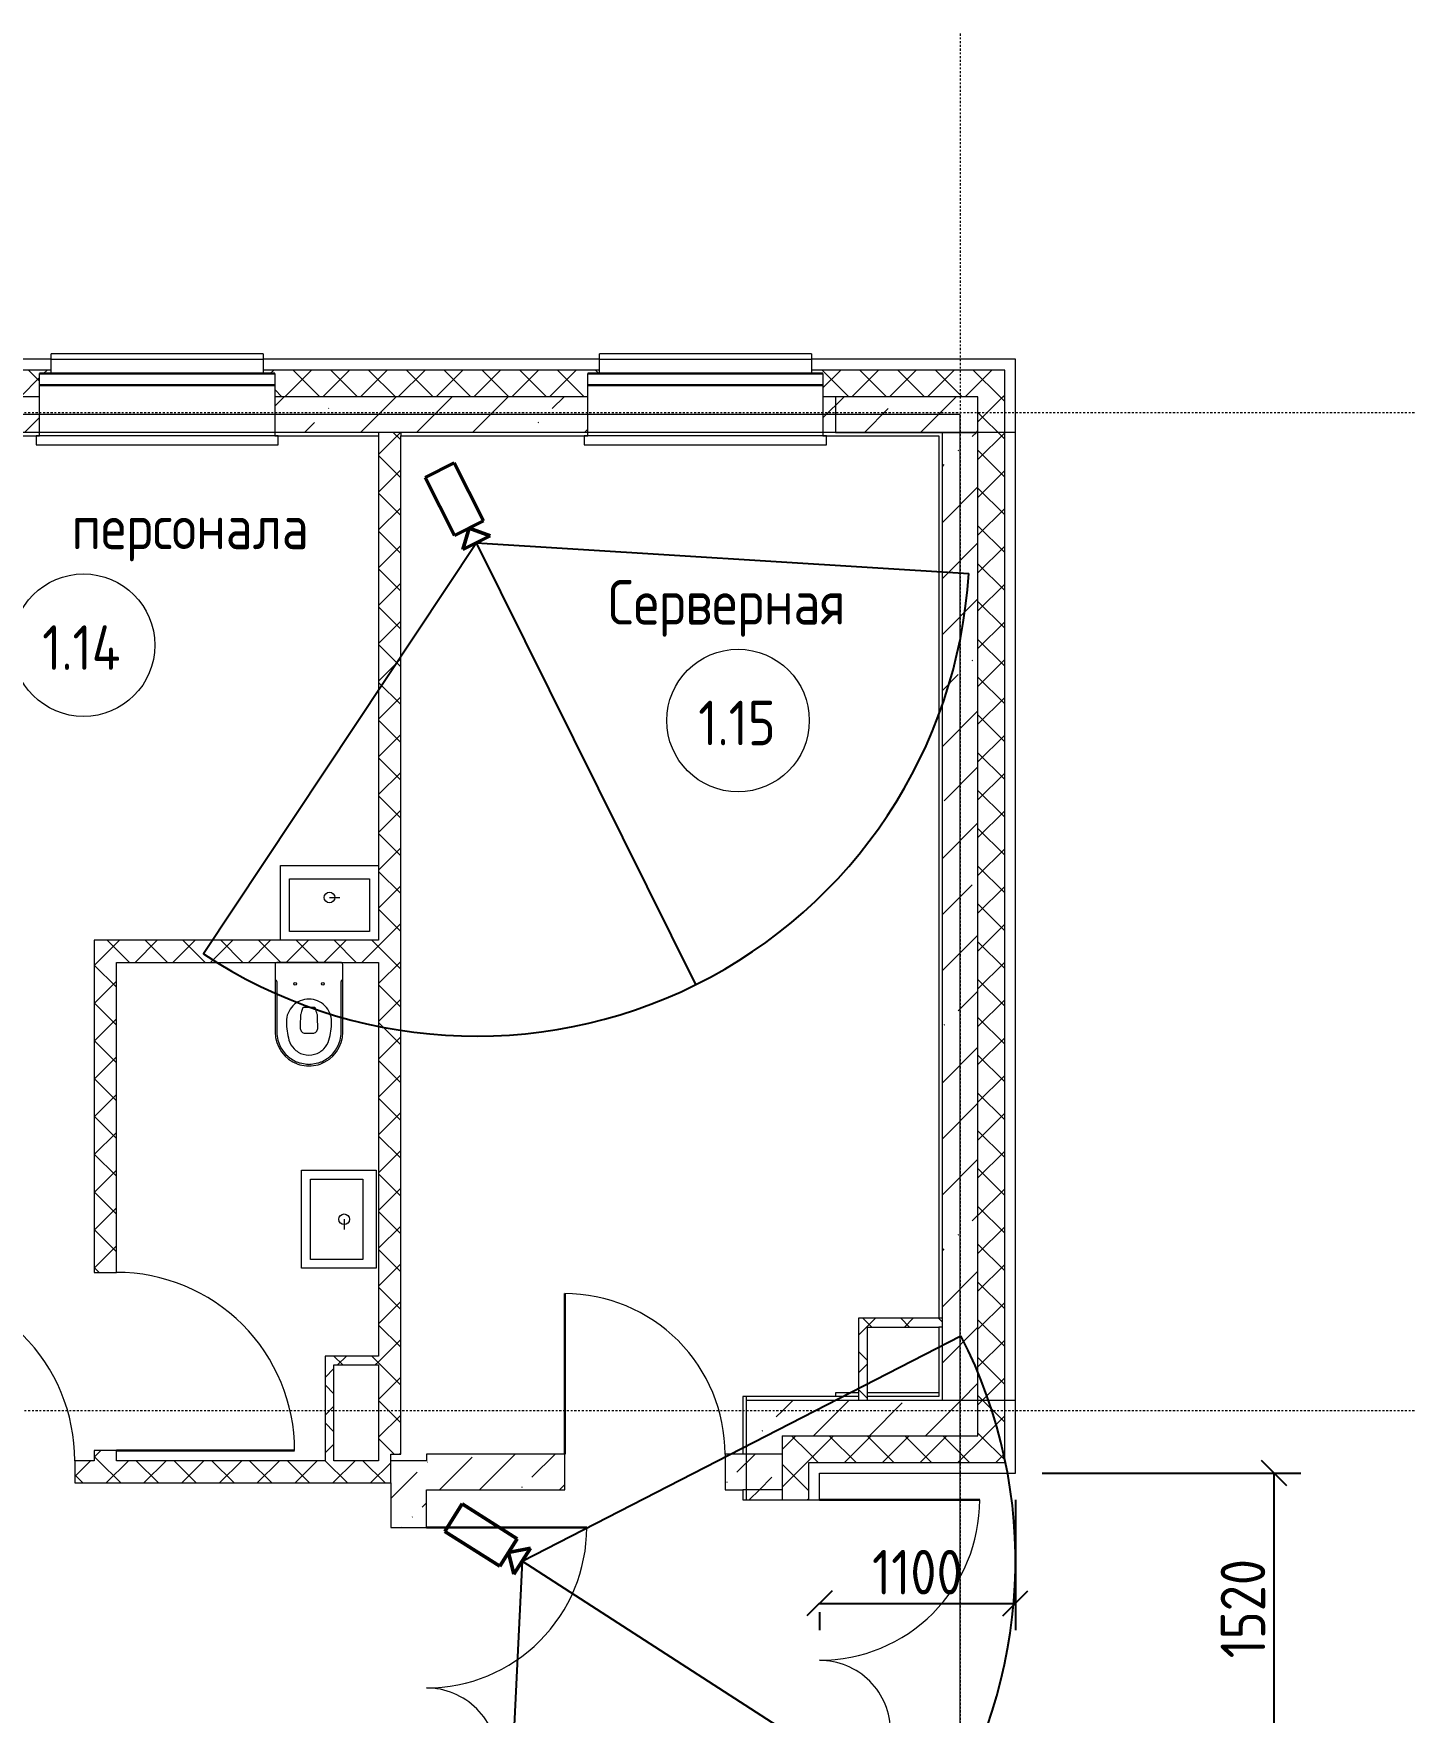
# Model space of a CAD drawing. Header units: millimetres. Extents: x -174154 to -170572, y -111302 to -109817.
# Drawn here: x -170672.7 to -170595.2, y -110225.4 to -110131.2 of the extents above; entities that cross this region are included whole.
import ezdxf

# ---------------------------------------------------------------- set-up
doc = ezdxf.new("R2010")
doc.units = ezdxf.units.MM
doc.linetypes.add('ACAD_ISO02W100', pattern=[15, 12, -3])
doc.linetypes.add('ADSK_Линия сетки', pattern=[21, 12, -3, 3, -3])
doc.layers.get('Defpoints').update_dxf_attribs({"color": 70})
for name, color, linetype, lineweight in [('!Подложка', 252, 'ACAD_ISO02W100', 25), ('SANINDUSA', 7, 'Continuous', 9), ('Двери', 7, 'Continuous', 18), ('Колонны', 7, 'Continuous', 18), ('Марки помещений', 7, 'Continuous', 18), ('Окна', 7, 'Continuous', 18), ('ОПС', 1, 'Continuous', 30), ('Оси', 7, 'Continuous', 9), ('Остекление', 7, 'Continuous', 30), ('Отлив', 7, 'Continuous', 18), ('Панель', 7, 'Continuous', 18), ('Перекрытия', 7, 'Continuous', 18), ('Подоконник_Верхний брус', 7, 'Continuous', 18), ('Размеры', 7, 'Continuous', 9), ('Сантехнические приборы', 7, 'Continuous', 18), ('Стены', 7, 'Continuous', 18), ('Стены разрез', 7, 'Continuous', 40), ('Стены штриховка', 7, 'Continuous', 18)]:
    doc.layers.add(name, color=color, linetype=linetype, lineweight=lineweight)
doc.styles.add('GOST Common', font='GOST Common.ttf', dxfattribs={"width": 0.9, "height": 250})
doc.dimstyles.new('ADSK_Проверочный', dxfattribs={"dimscale": 304.8, "dimtxt": 251.4287490705518, "dimasz": 0.4639107611548557, "dimexe": 0.4921259842519685, "dimexo": 0.4921259842519685, "dimgap": 0.1640419947506562, "dimtad": 1, "dimdec": 0, "dimdsep": 46, "dimtxsty": 'GOST Common', "dimblk1": 'OBLIQUE', "dimblk2": 'OBLIQUE', "dimsah": 1, "dimcen": 0.09, "dimazin": 0, "dimtfac": 1, "dimtdec": 4, "dimtix": 1, "dimtmove": 0, "dimatfit": 3, "dimfxl": 1, "dimtvp": 1, "dimtolj": 1, "dimtzin": 0, "dimarcsym": 2})
pattern_1 = [(45, (30280.00000000015, 12304.99999999978), (84.1902546884139, 308.6966577151427), [396.875, -79.375, 3.353, -76.02199999999999])]
pattern_2 = [(45, (30280.00000000015, 12304.99999999978), (-106.0660171779821, 106.0660171779821), []), (135, (30280.00000000015, 12304.99999999978), (-106.0660171779821, -106.0660171779821), [])]
pattern_3 = [(45, (30280.00000000015, 12304.99999999978), (-314.3089642374204, 314.3089642374204), []), (45, (30594.30900000015, 12304.99999999978), (-314.3089642374204, 314.3089642374204), [555.625, -111.125, 3.353, -107.772])]

# ---------------------------------------------------------------- blocks, each defined once
blk = doc.blocks.new('AC_Дверь_Двупольная_ПВХ - 1260х2080h М-799339-В_АР_ПЭ_01 Этаж')
at = {"layer": 'Панель', "lineweight": 30}
for p, q in [((-650.0000000000078, 215.0000000009606), (-650.0000000000078, 1115.000000000957)), ((649.9999999999915, 215.0000000009606), (649.9999999999915, 615.0000000009574))]:
    blk.add_line(p, q, dxfattribs=at)
at = {"layer": 'Панель'}
for centre, radius, start, end in [((-650.000000000011, 215.0000000009606), 899.9999999999973, 359.9999999999941, 90.00000000000004), ((649.9999999999947, 215.0000000009606), 399.9999999999965, 89.99999999999997, 180.0000000000055)]:
    blk.add_arc(centre, radius, start, end, dxfattribs=at)
blk = doc.blocks.new('AC_Дверь_Однопольная_ДеревяннаяНаружная_ГОСТ24698-81 - 860х2080h-802130-В_АР_ПЭ_01 Этаж')
at = {"layer": 'Панель', "lineweight": 30}
blk.add_line((-450.0000000000108, 100.0000000009601), (-450.0000000000108, 1000.00000000096), dxfattribs=at)
at = {"layer": 'Панель'}
blk.add_arc((-450.0000000000106, 100.0000000009601), 900.0000000000008, 3.180554681463517e-14, 90.00000000000014, dxfattribs=at)
blk = doc.blocks.new('B2B_Окно_1створка - 1280х2060h-715729-В_АР_ПЭ_01 Этаж')
at = {"layer": 'Остекление'}
for p, q in [((-660.0000000000081, 135.0000000000069), (659.9999999999918, 135.0000000000069)), ((-660.0000000000081, 70.00000000098501), (659.9999999999918, 70.00000000098501))]:
    blk.add_line(p, q, dxfattribs=at)
blk = doc.blocks.new('В2В_Подоконник_ПВХ - ПВХ-666027-В_АР_ПЭ_01 Этаж')
at = {"layer": 'Подоконник_Верхний брус'}
for p, q in [((-660.0000000000001, -284.9999999999944), (-660.0000000000001, 0)), ((-660.0000000000001, 0), (660.0000000000001, 0)), ((660.0000000000001, 0), (660.0000000000001, -284.9999999999944)), ((-659.9999999999998, -284.9999999999944), (-680.0000000000007, -284.9999999999951)), ((-680.0000000000006, -284.9999999999951), (-680.0000000000007, -334.9999999999969)), ((-680.0000000000007, -334.9999999999969), (679.9999999999995, -334.999999999999)), ((679.9999999999998, -284.9999999999972), (660.0000000000001, -284.9999999999972)), ((679.9999999999995, -334.999999999999), (679.9999999999998, -284.9999999999972))]:
    blk.add_line(p, q, dxfattribs=at)
blk = doc.blocks.new('B2B_Отлив - Отлив_металлический-622779-В_АР_ПЭ_01 Этаж')
at = {"layer": 'Отлив'}
for p, q in [((-595, 0.999999999999976), (-595, 110.0000000000041)), ((595, 110.0000000000041), (-595, 110.0000000000041)), ((595, 110.0000000000041), (595, 0.9999999999999757)), ((-595, 0), (-595, 0.9999999999999765)), ((-595, 0.999999999999976), (595, 0.999999999999976)), ((-595, 0.9999999999999765), (595, 0.9999999999999765)), ((-595, 0), (595, 0)), ((595, 0.9999999999999765), (595, 0))]:
    blk.add_line(p, q, dxfattribs=at)
blk = doc.blocks.new('Sanitary_Toilets_Sanindusa_New-WC-Care-F-D-Low-Level-Toilet - SanitaSimplesNewWccareDc129011004-639918-В_АР_ПЭ_01 Этаж')
at = {"layer": 'SANINDUSA'}
for p, q in [((72.90087151306633, 635.2174890669789), (62.70699550906687, 631.9981381287276)), ((187.2930044920566, 631.9981381287276), (177.0991284880614, 635.2174890669789)), ((-55.27398889001333, 452.5000000008428), (-55.27398889001333, 168.1330977299406)), ((305.2739888909115, 168.1330977308502), (305.2739888909115, 452.5000000008428)), ((-54.99999999995396, 62.50000000097045), (304.9999999999426, 62.50000000097045))]:
    blk.add_line(p, q, dxfattribs=at)
at = {"layer": 'SANINDUSA', "flags": 128}
for points in [[(184.2724498459292, 623.2943689099723), (179.4979357761071, 624.7070301838609), (174.6515415021505, 625.684960269899), (164.9289575169591, 627.6007532590637), (156.040864044026, 629.3584872688073), (147.1056832100388, 630.9144981419817), (138.1579979830535, 632.1737430028579), (129.1796101150942, 633.0832608478584), (124.9999999998795, 633.3727532469918), (125.058288910956, 633.3693359618491), (124.9416873500815, 633.3693359618491), (120.82038988489, 633.0832608478584), (111.774976602981, 632.1652298689214), (102.7797981308769, 630.8963094189202), (93.89727409290472, 629.3431437059718), (85.07104248393904, 627.6007532590637), (75.34845849806332, 625.684960269899), (70.46460278399269, 624.6977968679116), (65.72755015496902, 623.2943689099723)], [(-64.99999999994736, 452.5000000008428), (-64.99999999994736, 202.6806437718887), (-64.99999999994736, 162.3805060508574), (-64.99999999994736, 72.50000000096168)], [(159.7015708690556, 312.625944614927), (159.7131788729432, 312.6701712620321), (161.4823937419447, 319.3299770360386), (163.2316224280371, 325.6888687620335), (164.7699810561054, 331.0348391540346), (166.3000918930446, 336.1288309109286), (168.7021665280733, 343.7700867660329), (170.8787418898452, 351.1820435529141), (171.9794794920453, 356.0394048698233), (172.4757999178259, 361.2245619309015), (172.9828082028386, 377.5077462199242), (173.5206469889984, 393.8171565540133), (174.0938089789039, 410.3343486788775), (174.6859811249728, 426.8270134928727), (174.4779869908298, 432.2187602529694), (173.4013855458379, 437.498629093915), (171.4846491819276, 442.477703094998), (168.7403023239477, 447.0858573921014), (165.3456911450277, 451.0083794598981), (161.283113062944, 454.2912244808739), (156.9215469058859, 456.6568434248136), (152.2130519150471, 458.2206904900131), (148.6709732570217, 458.8153660300295), (145.0945157561068, 458.9610397820862), (124.9999999998795, 458.8793657019938), (104.905484244107, 458.9610397820862), (101.3290267441061, 458.8153660300295), (97.78694808493715, 458.2206904900131), (93.07845309410271, 456.6568434248136), (88.71688693817944, 454.2912244808739), (84.65430885609575, 451.0083794598981), (81.2596976760409, 447.0858573921014), (78.51535081897059, 442.477703094998), (76.5986144539211, 437.498629093915), (75.52201300892922, 432.2187602529694), (75.31401887501144, 426.8270134928727), (75.90619102085513, 410.3343486788775), (76.47935301099022, 393.8171565540133), (77.01719179805522, 377.5077462199242), (77.52420008215834, 361.2245619309015), (78.0205205079433, 356.0394048698233), (79.12125810991382, 351.1820435529141), (81.2978334730544, 343.7700867660329), (83.69990810808318, 336.1288309109286), (85.23001894411274, 331.0348391540346), (86.76837757195145, 325.6888687620335), (88.51760625895346, 319.3299770360386), (90.28682112704539, 312.6701712620321), (90.29842913207213, 312.625944614927)], [(314.999999999936, 72.50000000096168), (314.999999999936, 162.3805060529019), (314.999999999936, 202.6806437727983), (314.999999999936, 452.5000000008428)], [(158.3120338619766, 312.5201165679107), (147.2268626087998, 312.2778832919998), (137.6574002209467, 312.1572285900361), (128.0636589509484, 312.0995312938952), (125.0000000080454, 312.0929300790288), (121.9363410490121, 312.0995312938952), (112.3425997799147, 312.1572285900361), (102.7731373909355, 312.2778832919998), (91.68796613820909, 312.5201165679107)]]:
    blk.add_lwpolyline(points, dxfattribs=at)
at = {"layer": 'SANINDUSA'}
for centre, radius in [((47.50000000000974, 181.5000000008849), 7.499999999998292), ((202.4999999999788, 181.5000000008849), 7.500000000002643)]:
    blk.add_circle(centre, radius, dxfattribs=at)
for centre, radius, start, end in [((124.9999999998795, 452.5000000008428), 189.9999999999999, 109.1388113209888, 179.9999999999997), ((124.9999999998795, 452.5000000008428), 180.2572564806127, 126.141900767198, 165.5060458425528), ((135.4213655359858, 437.5009523328738), 198.5167225469054, 115.5810583349096, 126.0176848278108), ((122.6442613379916, 465.4834846579133), 167.7611015713831, 109.8325508169712, 115.7715916426471), ((124.9999999998795, 464.4999529619496), 117.0000000000036, 89.99999999999964, 121.5458849957876), ((124.9999999998795, 452.5000000008428), 190.0000000000001, 74.08530106812472, 105.9146989318748), ((124.9999999998795, 464.4999529619496), 117.0000000000038, 58.45411477633111, 89.9999999999997), ((127.3622638328744, 465.4990058550698), 167.7442871565323, 64.22811042890274, 70.16774710359266), ((124.9999999998795, 452.5000000008428), 190.0000000000002, 0, 70.86118867901051), ((114.6037282759333, 437.5430486439364), 198.4679175664406, 53.98102837691921, 64.42022844973091), ((124.9999999998795, 452.5000000008428), 180.257256480613, 14.49395415744667, 53.85809923280164), ((124.8264112720063, 452.4552799098902), 180.10040571475, 165.4784503243433, 179.9857730923607), ((364.99999999989, 394.4999529620132), 367.0000000000072, 163.7397952942954, 179.9999887702499), ((124.9999999998795, 464.4999529619496), 117.0000000000037, 135.5035418329653, 163.7397952942954), ((124.9999999998795, 464.4999529619496), 117.0000000000079, 121.5458849957876, 135.5035418329653), ((124.9999999998795, 464.4999529619496), 117.0000000000124, 44.49645859092544, 58.4541147763311), ((124.9999999998795, 464.4999529619496), 117.0000000000038, 16.26020470570402, 44.49645859092544), ((-115.0000000001309, 394.4999529620132), 367.0000000000034, 1.122974943883814e-05, 16.26020470570403), ((125.0104824319966, 452.4344784179605), 180.2635183662518, 0.02082567568769807, 14.51495090173667), ((124.9999999998795, 394.5000000008517), 127.0000000000016, 179.9999887702501, 269.9999999999997), ((124.9999999998795, 394.5000000008517), 127.0000000000014, 269.9999999999996, 1.122974949735343e-05), ((-61.56057359897374, 162.3634337520962), 3.439468771480958, 179.715602969255, 283.8438516623208), ((-55.87773410491766, 159.3851540199639), 4.873264947958272, 120.6297999501828, 184.2514983593225), ((-60.22643316112536, 168.1661332179996), 4.952554451131515, 292.1318799192277, 359.6178117556594), ((310.2264331608844, 168.1661332189092), 4.952554451131561, 180.3821882443399, 247.8681200807712), ((305.8777341051315, 159.3851540220084), 4.873264947958259, 355.7485016406769, 59.37020004981706), ((311.5514071549745, 162.3750737490527), 3.44859712357738, 256.3502918036463, 0.09025356253062672), ((-54.99999999995396, 72.50000000096168), 9.99999999999773, 179.9999999999999, 269.9999999999997), ((304.9999999999426, 72.50000000096168), 10.00000000000205, 269.9999999999996, 0)]:
    blk.add_arc(centre, radius, start, end, dxfattribs=at)
blk = doc.blocks.new('ADSK_Умывальник со смесителем - Умывальник-246140-В_АР_ПЭ_01 Этаж')
at = {"layer": 'Сантехнические приборы'}
for p, q in [((-275.0000000000001, -420.000000000001), (-275.0000000000001, 0)), ((-275.0000000000001, 0), (275.0000000000007, 0)), ((275.0000000000007, 0), (275.0000000000007, -420.000000000001)), ((-224.9999999999988, -370.0000000000007), (-224.9999999999988, -74.99999999999756)), ((-224.9999999999988, -74.99999999999756), (224.9999999999993, -74.99999999999756)), ((224.9999999999993, -74.99999999999756), (224.9999999999993, -370.0000000000007)), ((1.808209189672272e-12, -179.9999999999982), (57.00000000000185, -179.9999999999984)), ((224.9999999999993, -370.0000000000007), (-224.9999999999988, -370.0000000000007)), ((275.0000000000007, -420.000000000001), (-275, -420.000000000001))]:
    blk.add_line(p, q, dxfattribs=at)
blk.add_circle((0, -180), 30.00000000000002, dxfattribs=at)
blk = doc.blocks.new('AC_Дверь_Однопольная_ДеревяннаяНаружная_ГОСТ24698-81 - 960х2080h ГЛ-799321-В_АР_ПЭ_01 Этаж')
at = {"layer": 'Панель', "lineweight": 30}
blk.add_line((499.9999999999943, 62.50000000096315), (499.9999999999943, 1062.500000000963), dxfattribs=at)
at = {"layer": 'Панель'}
blk.add_arc((499.9999999999942, 62.50000000096315), 999.9999999999992, 89.99999999999987, 180, dxfattribs=at)
blk = doc.blocks.new('AC_Дверь_Однопольная_ДеревяннаяНаружная_ГОСТ24698-81 - 960х2080h Г-799396-В_АР_ПЭ_01 Этаж')
at = {"layer": 'Панель', "lineweight": 30}
blk.add_line((-500.0000000000111, 62.5000000009599), (-500.0000000000111, 1062.50000000096), dxfattribs=at)
at = {"layer": 'Панель'}
blk.add_arc((-500.000000000011, 62.5000000009599), 1000.000000000001, 3.180554681463517e-14, 90.00000000000017, dxfattribs=at)
blk = doc.blocks.new('AC_Дверь_Двупольная_ПВХ - 1260х2080h М-799338-В_АР_ПЭ_01 Этаж')
at = {"layer": 'Панель', "lineweight": 30}
for p, q in [((-650.0000000000083, 100.0000000009606), (-650.0000000000083, 1000.000000000957)), ((649.9999999999911, 100.0000000009606), (649.9999999999911, 500.0000000009574))]:
    blk.add_line(p, q, dxfattribs=at)
at = {"layer": 'Панель'}
for centre, radius, start, end in [((-650.0000000000114, 100.0000000009606), 899.9999999999972, 359.9999999999941, 90.00000000000006), ((649.9999999999942, 100.0000000009606), 399.9999999999965, 89.99999999999997, 180.0000000000055)]:
    blk.add_arc(centre, radius, start, end, dxfattribs=at)
blk = doc.blocks.new('_Oblique')
at = {"color": 0, "linetype": 'ByBlock', "lineweight": -2}
blk.add_line((-0.5, -0.5), (0.5, 0.5), dxfattribs=at)
blk = doc.blocks.new('*D482')
at = {"layer": 'Defpoints', "color": 0, "transparency": 16777216}
for p in [(30540.00000000002, 8514.999999999767), (29440.00000000002, 7884.56783860093), (30540.00000000002, 7784.582939741151)]:
    blk.add_point(p, dxfattribs=at)
at = {"layer": 'Размеры', "color": 0, "lineweight": -2, "transparency": 16777216}
for p, q in [((30540.00000000002, 8364.999999999767), (30540.00000000002, 7634.582939741151)), ((29440.00000000002, 7784.582939741151), (30540.00000000002, 7784.582939741151)), ((29440.00000000002, 7734.56783860093), (29440.00000000002, 7634.582939741151))]:
    blk.add_line(p, q, dxfattribs=at)
at = {"layer": 'Размеры', "color": 0, "lineweight": -2, "transparency": 16777216, "xscale": 141.4, "yscale": 141.4, "zscale": 141.4, "rotation": 180}
blk.add_blockref('_Oblique', (29440.00000000002, 7784.582939741151), dxfattribs=at)
at = {"layer": 'Размеры', "color": 0, "lineweight": -2, "transparency": 16777216, "xscale": 141.4, "yscale": 141.4, "zscale": 141.4}
blk.add_blockref('_Oblique', (30540.00000000002, 7784.582939741151), dxfattribs=at)
at = {"layer": 'Размеры', "color": 0, "lineweight": 20, "transparency": 16777216, "insert": (29990.00000000002, 7959.582939741151), "char_height": 250, "width": 644.3394382960581, "attachment_point": 5, "style": 'GOST Common'}
blk.add_mtext('\\A1;1100', dxfattribs=at)
blk = doc.blocks.new('ADSK_Марка_Помещение_2_ГОСТ21-501-2011 - Имя и Категория-86712-В_АР_ПЭ_01 Этаж')
at = {"layer": 'Марки помещений'}
blk.add_circle((1.928857696959173e-16, -1.244575859722303e-16), 4.000000000000004, dxfattribs=at)
blk = doc.blocks.new('*D490')
at = {"layer": 'Defpoints', "color": 0, "transparency": 16777216}
for p in [(30540.00000000004, 8514.99999999977), (31992.35540993158, 8514.99999999977), (30540.00000000004, 6994.999999999777)]:
    blk.add_point(p, dxfattribs=at)
at = {"layer": 'Размеры', "color": 0, "lineweight": -2, "transparency": 16777216}
for p, q in [((30690.00000000004, 8514.99999999977), (32142.35540993158, 8514.99999999977)), ((31992.35540993158, 6994.999999999778), (31992.35540993158, 8514.99999999977)), ((30690.00000000004, 6994.999999999777), (32142.35540993158, 6994.999999999778))]:
    blk.add_line(p, q, dxfattribs=at)
at = {"layer": 'Размеры', "color": 0, "lineweight": -2, "transparency": 16777216, "xscale": 141.4, "yscale": 141.4, "zscale": 141.4}
for p, rotation in [((31992.35540993158, 8514.99999999977), 90), ((31992.35540993158, 6994.999999999778), 270)]:
    blk.add_blockref('_Oblique', p, dxfattribs=dict(at, rotation=rotation))
at = {"layer": 'Размеры', "color": 0, "transparency": 16777216, "insert": (31817.35540993158, 7754.999999999764), "char_height": 250, "width": 700.5912940203172, "attachment_point": 5, "rotation": 90, "style": 'GOST Common'}
blk.add_mtext('\\A1;1520', dxfattribs=at)
blk = doc.blocks.new('A$C36023687')
at = {"lineweight": 50}
for p, q in [((8, 2), (0, 2)), ((0, 2), (0, -2)), ((8, -2), (8, 2)), ((10, 1.885121111372428), (8, -0.0004698576740338467)), ((10, -1.885121111372428), (10, 1.885121111372428)), ((0, -2), (8, -2)), ((8, -0.0004698576740338467), (10, -1.885121111372428))]:
    blk.add_line(p, q, dxfattribs=at)
blk = doc.blocks.new('A$Cb2ab8b70')
at = {"layer": 'Колонны', "lineweight": 20, "true_color": 0x636466}
h = blk.add_hatch(dxfattribs=at)
h.set_pattern_fill('FP_3', color=251, style=0, pattern_type=2)
h.set_pattern_definition([(45, (30280.00000000015, 12304.99999999978), (-314.3089642374204, 314.3089642374204), []), (45, (30594.30900000015, 12304.99999999978), (-314.3089642374204, 314.3089642374204), [222.25, -111.125])])
h.paths.add_polyline_path([(30330.01320417808, 14354.99999999977), (30330.01320417808, 14554.99999999978), (29530.01320417809, 14554.99999999978), (29530.01320417809, 14354.99999999977), (29866.22044802616, 14354.99999999977)])
at = {"layer": 'Стены разрез', "lineweight": 20, "true_color": 0x636466}
h = blk.add_hatch(dxfattribs=at)
h.set_pattern_fill('FP_1', color=251, style=0, pattern_type=2)
h.set_pattern_definition(pattern_2)
h.paths.add_polyline_path([(30480.00000000003, 14554.99999999977), (30480.00000000003, 14704.99999999977), (29394.93203516043, 14704.99999999977), (29394.93203516043, 14684.99999999978), (29459.93203516045, 14684.99999999978), (29459.93203516045, 14554.99999999978), (30330.00000000005, 14554.99999999978)])
h.paths.add_polyline_path([(28139.93203516043, 14554.99999999978), (28139.93203516045, 14684.99999999979), (28204.93203516045, 14684.99999999978), (28204.93203516045, 14704.99999999978), (26317.43203516043, 14704.99999999978), (26317.43203516043, 14684.99999999979), (26382.43203516044, 14684.99999999979), (26382.43203516044, 14554.99999999978)])
h.paths.add_polyline_path([(25062.43203516043, 14554.99999999979), (25062.43203516043, 14684.99999999979), (25127.43203516043, 14684.99999999979), (25127.43203516043, 14704.99999999979), (14909.99999999998, 14704.99999999982), (14909.99999999998, 14554.99999999981), (18404.23009930445, 14554.99999999981), (18404.23009930445, 14635.00000000104), (19704.23009930444, 14635.00000000104), (19704.23009930444, 14554.99999999981), (22195.51533965372, 14554.9999999998)])
h = blk.add_hatch(dxfattribs=at)
h.set_pattern_fill('FP_4', color=251, style=0, pattern_type=2)
h.set_pattern_definition(pattern_3)
h.paths.add_polyline_path([(30130.00000000006, 14354.99999999977), (30330.00000000005, 14354.99999999977), (30330.00000000005, 14554.99999999978), (29459.93203516045, 14554.99999999978), (29459.93203516045, 14354.99999999977), (29866.22044802616, 14354.99999999977)])
h.paths.add_polyline_path([(28139.93203516043, 14354.99999999977), (28139.93203516043, 14554.99999999978), (26382.43203516044, 14554.99999999978), (26382.43203516044, 14354.99999999978), (27090.00000000004, 14354.99999999978)])
h.paths.add_polyline_path([(25062.43203516043, 14354.99999999978), (25062.43203516043, 14554.99999999979), (19704.23009930444, 14554.99999999981), (19704.23009930444, 14354.9999999998), (24080.00000000003, 14354.99999999979)])
h.paths.add_polyline_path([(18224.23009930443, 14354.99999999981), (18404.23009930444, 14354.99999999981), (18404.23009930445, 14554.99999999981), (14909.99999999998, 14554.99999999981), (14909.99999999998, 14354.99999999982), (14930.00024555411, 14354.99999999982), (14930.00024555411, 14469.99999999983), (15130.00024555411, 14469.99999999983), (15130.00024555411, 14354.99999999982), (18024.23009930444, 14354.99999999981)])
h = blk.add_hatch(dxfattribs=at)
h.set_pattern_fill('FP_1', color=251, style=0, pattern_type=2)
h.set_pattern_definition(pattern_2)
h.paths.add_polyline_path([(30330.00000000003, 8724.999999999753), (30480.00000000003, 8724.999999999753), (30480.00000000003, 14554.99999999978), (30330.00000000005, 14554.99999999978), (30330.00000000003, 8924.99999999975)])
h = blk.add_hatch(dxfattribs=at)
h.set_pattern_fill('FP_1', color=251, style=0, pattern_type=2)
h.set_pattern_definition(pattern_2)
h.paths.add_polyline_path([(27034.04995554197, 8584.999999999767), (27034.04995554197, 8622.499999999767), (27090.00000000002, 8622.499999999767), (27090.00000000004, 14354.99999999978), (26965.00000000005, 14354.99999999978), (26965.00000000005, 8584.999999999767)])
h = blk.add_hatch(dxfattribs=at)
h.set_pattern_fill('FP_4', color=251, style=0, pattern_type=2)
h.set_pattern_definition(pattern_3)
h.paths.add_polyline_path([(30130.00000000004, 8924.99999999975), (30330.00000000003, 8924.99999999975), (30330.00000000005, 14354.99999999977), (30130.00000000006, 14354.99999999977), (30130.00000000004, 8944.999999999756)])
h = blk.add_hatch(dxfattribs=at)
h.set_pattern_fill('FP_1', color=251, style=0, pattern_type=2)
h.set_pattern_definition(pattern_2)
h.paths.add_polyline_path([(25494.15339220218, 8584.999999999776), (25494.15339220218, 8641.78932188109), (25369.15339220218, 8641.78932188109), (25369.15339220218, 8584.999999999776)])
h.paths.add_polyline_path([(25494.15339220218, 9641.789321881088), (25494.15339220218, 11504.99999999979), (25369.15339220218, 11504.99999999979), (25369.15339220218, 9641.789321881088)])
h = blk.add_hatch(dxfattribs=at)
h.set_pattern_fill('FP_1', color=251, style=0, pattern_type=2)
h.set_pattern_definition(pattern_2)
h.paths.add_polyline_path([(26965.00000000005, 11379.99999999978), (26965.00000000005, 11504.99999999978), (25494.15339220218, 11504.99999999979), (25494.15339220218, 11379.99999999978), (26030.86789383995, 11379.99999999978)])
h = blk.add_hatch(dxfattribs=at)
h.set_pattern_fill('FP_1', color=251, style=0, pattern_type=2)
h.set_pattern_definition(pattern_2)
h.paths.add_polyline_path([(29710.00000000005, 8924.99999999975), (29710.00000000005, 9384.999999999767), (29660.00000000006, 9384.999999999767), (29660.00000000006, 8924.99999999975)])
h = blk.add_hatch(dxfattribs=at)
h.set_pattern_fill('FP_1', color=251, style=0, pattern_type=2)
h.set_pattern_definition(pattern_2)
h.paths.add_polyline_path([(29710.00000000005, 9334.99999999977), (30130.00000000004, 9334.99999999977), (30130.00000000004, 9384.999999999767), (29710.00000000005, 9384.999999999767)])
h = blk.add_hatch(dxfattribs=at)
h.set_pattern_fill('FP_1', color=251, style=0, pattern_type=2)
h.set_pattern_definition(pattern_2)
h.paths.add_polyline_path([(26965.00000000005, 9122.499999999767), (26965.00000000005, 9172.499999999764), (26665.00000000003, 9172.499999999764), (26665.00000000003, 9122.499999999767), (26715.00000000004, 9122.499999999767)])
h = blk.add_hatch(dxfattribs=at)
h.set_pattern_fill('FP_1', color=251, style=0, pattern_type=2)
h.set_pattern_definition(pattern_2)
h.paths.add_polyline_path([(26715.00000000004, 8584.999999999767), (26715.00000000004, 9122.499999999767), (26665.00000000003, 9122.499999999767), (26665.00000000003, 8584.999999999767)])
h = blk.add_hatch(dxfattribs=at)
h.set_pattern_fill('FP_4', color=251, style=0, pattern_type=2)
h.set_pattern_definition(pattern_3)
h.paths.add_polyline_path([(29030.00000000003, 6584.999999999772), (29230.00000000002, 6584.999999999772), (29230.00000000002, 7064.999999999775), (29030.00000000003, 7064.999999999775)])
h.paths.add_polyline_path([(29230.00000000004, 8364.999999999774), (29230.00000000004, 8422.499999999762), (29030.00000000003, 8422.499999999762), (29030.00000000003, 8364.999999999774)])
h.paths.add_polyline_path([(29030.00000000003, 8622.49999999976), (29230.00000000004, 8622.49999999976), (29230.00000000004, 8924.99999999976), (29030.00000000003, 8924.99999999976)])
h = blk.add_hatch(dxfattribs=at)
h.set_pattern_fill('FP_4', color=251, style=0, pattern_type=2)
h.set_pattern_definition(pattern_3)
h.paths.add_polyline_path([(30330.00000000003, 8724.999999999753), (30330.00000000003, 8924.99999999975), (29230.00000000004, 8924.99999999976), (29230.00000000004, 8724.999999999753), (29866.22044802616, 8724.999999999753)])
h = blk.add_hatch(dxfattribs=at)
h.set_pattern_fill('FP_1', color=251, style=0, pattern_type=2)
h.set_pattern_definition(pattern_2)
h.paths.add_polyline_path([(29230.00000000002, 6784.99999999977), (29380.00000000004, 6784.99999999977), (29380.00000000004, 7064.999999999775), (29230.00000000002, 7064.999999999775)])
h.paths.add_polyline_path([(29230.00000000004, 8364.999999999774), (29380.00000000004, 8364.999999999774), (29380.00000000004, 8724.999999999753), (29230.00000000004, 8724.999999999753), (29230.00000000004, 8384.559459784736)])
h = blk.add_hatch(dxfattribs=at)
h.set_pattern_fill('FP_1', color=251, style=0, pattern_type=2)
h.set_pattern_definition(pattern_2)
h.paths.add_polyline_path([(29380.00000000004, 8574.999999999762), (30480.00000000003, 8574.999999999762), (30480.00000000003, 8724.999999999753), (29380.00000000004, 8724.999999999753)])
h = blk.add_hatch(dxfattribs=at)
h.set_pattern_fill('FP_1', color=251, style=0, pattern_type=2)
h.set_pattern_definition(pattern_2)
h.paths.add_polyline_path([(27034.04995554197, 8459.999999999762), (27034.04995554197, 8584.999999999767), (25259.93203516043, 8584.999999999776), (25259.93203516043, 8459.99999999977), (26030.86789383995, 8459.99999999977)])
h.paths.add_polyline_path([(24259.93203516043, 8459.999999999778), (24259.93203516045, 8584.999999999776), (21954.99999999997, 8584.999999999785), (21954.99999999997, 8459.999999999787), (24113.19161674683, 8459.999999999778)])
h = blk.add_hatch(dxfattribs=at)
h.set_pattern_fill('FP_2', color=251, style=0, pattern_type=2)
h.set_pattern_definition(pattern_1)
h.paths.add_polyline_path([(27034.04995554195, 209.9999999998872), (27234.04995554194, 209.9999999998872), (27234.04995554196, 6909.999999999776), (27034.04995554197, 6909.999999999776), (27034.04995554195, 409.9999999998945)])
h.paths.add_polyline_path([(27034.04995554197, 8209.999999999774), (27234.04995554196, 8209.999999999774), (27234.04995554196, 8584.999999999767), (27034.04995554197, 8584.999999999767), (27034.04995554197, 8459.999999999762)])
h = blk.add_hatch(dxfattribs=at)
h.set_pattern_fill('FP_2', color=251, style=0, pattern_type=2)
h.set_pattern_definition(pattern_1)
h.paths.add_polyline_path([(28910.00000000003, 8422.499999999762), (29230.00000000004, 8422.499999999762), (29230.00000000004, 8622.49999999976), (28910.00000000004, 8622.49999999976)])
h.paths.add_polyline_path([(27948.54417093307, 8422.499999999762), (28010.00000000004, 8422.499999999762), (28010.00000000004, 8622.499999999767), (27234.04995554196, 8622.499999999767), (27234.04995554196, 8422.49999999977)])
at = {"layer": 'Колонны', "color": 251, "lineweight": 20, "true_color": 0x636466}
for p, q in [((30330.01320417807, 14554.99999999978), (29530.01320417807, 14554.99999999978)), ((29530.01320417807, 14554.99999999978), (29530.01320417807, 14354.99999999978)), ((30330.01320417807, 14354.99999999978), (30330.01320417807, 14554.99999999978)), ((29530.01320417807, 14354.99999999978), (30330.01320417807, 14354.99999999978))]:
    blk.add_line(p, q, dxfattribs=at)
at = {"layer": 'Оси', "linetype": 'ADSK_Линия сетки'}
for p, q in [((30230.00000000004, 16592.85830273528), (30230, -2195.00000000018)), ((32780.00000000002, 14464.99999999977), (-1856.358330931344, 14464.99999999988)), ((32780.00000000002, 8864.999999999767), (-1856.358330931362, 8864.99999999988))]:
    blk.add_line(p, q, dxfattribs=at)
at = {"layer": 'Перекрытия', "color": 251, "lineweight": 20, "true_color": 0x636466}
for p, q in [((30230.00000000001, 14454.99999999987), (330.0000000000146, 14454.99999999987)), ((30230.00000000001, 314.9999999997726), (30230.00000000001, 14454.99999999987))]:
    blk.add_line(p, q, dxfattribs=at)
at = {"layer": 'Стены', "color": 251, "lineweight": 20, "true_color": 0x636466}
for p, q in [((25127.43203516044, 14764.99999999979), (26317.43203516041, 14764.99999999979)), ((28204.93203516044, 14764.99999999978), (29394.93203516041, 14764.99999999978)), ((30540.00000000003, 14354.99999999978), (19704.23009930444, 14354.99999999981)), ((26382.43203516044, 14334.99999999979), (25062.43203516044, 14334.99999999979)), ((29459.93203516043, 14334.99999999978), (28139.93203516043, 14334.99999999978)), ((29030.00000000002, 8364.999999999787), (29030.00000000002, 8944.999999999773)), ((29440.00000000002, 8924.99999999977), (30540.00000000002, 8924.999999999767)), ((29660.00000000004, 8944.999999999769), (29530.01320417806, 8944.99999999977)), ((30110.00000000002, 8944.999999999767), (29710.00000000004, 8944.999999999769))]:
    blk.add_line(p, q, dxfattribs=at)
at = {"layer": 'Стены разрез', "color": 251, "lineweight": 20, "true_color": 0x636466}
for p, q in [((25127.43203516044, 14764.99999999979), (14909.99999999998, 14764.99999999983)), ((25127.43203516044, 14684.99999999979), (25127.43203516044, 14764.99999999979)), ((28204.93203516044, 14764.99999999978), (26317.43203516041, 14764.99999999979)), ((26317.43203516041, 14764.99999999979), (26317.43203516041, 14684.99999999979)), ((28204.93203516044, 14684.99999999978), (28204.93203516044, 14764.99999999978)), ((30540.00000000003, 14764.99999999978), (29394.93203516041, 14764.99999999978)), ((29394.93203516041, 14764.99999999978), (29394.93203516041, 14684.99999999978)), ((30540.00000000002, 8514.999999999767), (30540.00000000003, 14764.99999999978)), ((25062.43203516044, 14334.99999999979), (25062.43203516044, 14684.99999999979)), ((25062.43203516044, 14684.99999999979), (25127.43203516044, 14684.99999999979)), ((26317.43203516041, 14684.99999999979), (26382.43203516044, 14684.99999999979)), ((26382.43203516044, 14684.99999999979), (26382.43203516044, 14334.99999999979)), ((28139.93203516043, 14334.99999999978), (28139.93203516044, 14684.99999999978)), ((28139.93203516044, 14684.99999999978), (28204.93203516044, 14684.99999999978)), ((29394.93203516041, 14684.99999999978), (29459.93203516044, 14684.99999999978)), ((29459.93203516044, 14684.99999999978), (29459.93203516043, 14334.99999999978)), ((24080.00000000003, 14334.9999999998), (25062.43203516044, 14334.99999999979)), ((26382.43203516044, 14334.99999999979), (26965.00000000004, 14334.99999999979)), ((26965.00000000004, 14334.99999999979), (26965.00000000003, 11504.99999999979)), ((27090.00000000004, 14334.99999999979), (28139.93203516043, 14334.99999999978)), ((27090.00000000003, 8622.499999999776), (27090.00000000004, 14334.99999999979)), ((29459.93203516043, 14334.99999999978), (30110.00000000003, 14334.99999999978)), ((30110.00000000003, 14334.99999999978), (30110.00000000003, 9384.999999999782)), ((26965.00000000003, 11504.99999999979), (25369.15339220218, 11504.9999999998)), ((25369.15339220218, 11504.9999999998), (25369.15339220218, 9641.789321881097)), ((25494.15339220218, 11379.99999999979), (26965.00000000003, 11379.99999999979)), ((25494.15339220218, 9641.789321881097), (25494.15339220218, 11379.99999999979)), ((26965.00000000003, 11379.99999999979), (26965.00000000003, 9172.499999999778)), ((25369.15339220218, 9641.789321881097), (25494.15339220218, 9641.789321881097)), ((29660.00000000004, 9384.999999999782), (29660.00000000004, 8964.999999999884)), ((30110.00000000003, 9384.999999999782), (29660.00000000004, 9384.999999999782)), ((29710.00000000004, 8964.999999999884), (29710.00000000004, 9334.999999999782)), ((29710.00000000004, 9334.999999999782), (30110.00000000003, 9334.999999999782)), ((30110.00000000003, 9334.999999999782), (30110.00000000002, 8964.999999999882)), ((26965.00000000003, 9172.499999999778), (26665.00000000003, 9172.499999999778)), ((26665.00000000003, 9172.499999999778), (26665.00000000003, 8584.999999999778)), ((26715.00000000003, 9122.499999999778), (26965.00000000003, 9122.499999999778)), ((26715.00000000003, 8584.999999999778), (26715.00000000003, 9122.499999999778)), ((26965.00000000003, 9122.499999999778), (26965.00000000003, 8584.999999999778)), ((29530.01320417806, 8964.999999999884), (29530.01320417806, 8944.99999999977)), ((29660.00000000004, 8964.999999999884), (29530.01320417806, 8964.999999999884)), ((30110.00000000002, 8964.999999999884), (29710.00000000004, 8964.999999999884)), ((29010.00000000002, 8944.999999999773), (29010.00000000002, 8622.49999999977)), ((29530.01320417806, 8944.99999999977), (29010.00000000002, 8944.999999999773)), ((25369.15339220218, 8584.999999999784), (25259.93203516043, 8584.999999999784)), ((25259.93203516043, 8584.999999999784), (25259.93203516043, 8459.999999999785)), ((25369.15339220218, 8641.789321881097), (25369.15339220218, 8584.999999999784)), ((25494.15339220218, 8641.789321881097), (25369.15339220218, 8641.789321881097)), ((25494.15339220218, 8584.999999999784), (25494.15339220218, 8641.789321881097)), ((26665.00000000003, 8584.999999999778), (25494.15339220218, 8584.999999999784)), ((26965.00000000003, 8584.999999999778), (26715.00000000003, 8584.999999999778)), ((27034.04995554196, 8584.999999999778), (27034.04995554196, 8622.499999999778)), ((27034.04995554196, 8622.499999999778), (27090.00000000003, 8622.499999999776)), ((27234.04995554196, 8584.999999999776), (27034.04995554196, 8584.999999999778)), ((28010.00000000003, 8622.499999999774), (27234.04995554196, 8622.499999999776)), ((27234.04995554196, 8622.499999999776), (27234.04995554195, 8584.999999999776)), ((28010.00000000003, 8422.499999999774), (28010.00000000003, 8622.499999999774)), ((29010.00000000002, 8622.49999999977), (28910.00000000003, 8622.49999999977)), ((28910.00000000003, 8622.49999999977), (28910.00000000003, 8422.49999999977)), ((29440.00000000002, 8514.99999999977), (30540.00000000002, 8514.999999999767)), ((29440.00000000002, 8364.999999999785), (29440.00000000002, 8514.99999999977)), ((25259.93203516043, 8459.999999999785), (27034.04995554196, 8459.999999999778)), ((27034.04995554196, 8459.999999999778), (27034.04995554195, 8209.999999999789)), ((27234.04995554196, 8422.499999999776), (28010.00000000003, 8422.499999999774)), ((27234.04995554195, 8209.999999999789), (27234.04995554196, 8422.499999999776)), ((28910.00000000003, 8422.49999999977), (29010.00000000002, 8422.49999999977)), ((29010.00000000002, 8422.49999999977), (29010.00000000002, 8364.999999999787)), ((29010.00000000002, 8364.999999999787), (29440.00000000002, 8364.999999999785)), ((27034.04995554195, 8209.999999999789), (27234.04995554195, 8209.999999999789))]:
    blk.add_line(p, q, dxfattribs=at)
at = {"layer": 'Стены штриховка', "color": 251, "lineweight": 20, "true_color": 0x636466}
for p, q in [((25127.43203516044, 14704.99999999979), (14909.99999999998, 14704.99999999983)), ((28204.93203516044, 14704.99999999978), (26317.43203516041, 14704.99999999979)), ((30480.00000000003, 14704.99999999978), (29394.93203516041, 14704.99999999978)), ((30480.00000000002, 8574.999999999767), (30480.00000000003, 14704.99999999978)), ((25062.43203516044, 14554.99999999979), (19704.23009930444, 14554.99999999981)), ((28139.93203516044, 14554.99999999978), (26382.43203516044, 14554.99999999979)), ((30330.00000000003, 14554.99999999978), (29459.93203516044, 14554.99999999978)), ((30330.00000000002, 8724.999999999767), (30330.00000000003, 14554.99999999978)), ((26965.00000000004, 14354.99999999979), (26965.00000000004, 14334.99999999979)), ((27090.00000000004, 14354.99999999979), (27090.00000000004, 14334.99999999979)), ((30130.00000000002, 8924.999999999769), (30130.00000000003, 14354.99999999978)), ((30130.00000000003, 9384.99999999978), (30110.00000000003, 9384.99999999978)), ((30130.00000000003, 9334.99999999978), (30110.00000000003, 9334.999999999782)), ((29660.00000000004, 8964.999999999884), (29660.00000000004, 8924.99999999977)), ((29710.00000000004, 8924.999999999769), (29710.00000000004, 8964.999999999884)), ((30110.00000000002, 8964.999999999882), (30110.00000000002, 8944.999999999767)), ((29030.00000000002, 8924.99999999977), (29440.00000000002, 8924.99999999977)), ((29230.00000000002, 8724.99999999977), (29230.00000000002, 8364.999999999787)), ((29230.00000000002, 8724.99999999977), (30330.00000000002, 8724.999999999767)), ((27034.04995554196, 8459.999999999778), (27034.04995554196, 8584.999999999778)), ((29230.00000000002, 8622.499999999769), (29010.00000000002, 8622.49999999977)), ((29380.00000000002, 8574.99999999977), (30480.00000000002, 8574.999999999767)), ((29380.00000000002, 8364.999999999787), (29380.00000000002, 8574.99999999977)), ((29230.00000000002, 8422.499999999769), (29010.00000000002, 8422.49999999977))]:
    blk.add_line(p, q, dxfattribs=at)
at = {"layer": 'Двери', "color": 251, "lineweight": 20, "true_color": 0x636466, "rotation": 269.9999999999999}
for name, p in [('AC_Дверь_Однопольная_ДеревяннаяНаружная_ГОСТ24698-81 - 960х2080h ГЛ-799321-В_АР_ПЭ_01 Этаж', (25431.65339220218, 9141.78932188109)), ('AC_Дверь_Двупольная_ПВХ - 1260х2080h М-799339-В_АР_ПЭ_01 Этаж', (29225.00000000002, 7714.999999999778)), ('AC_Дверь_Двупольная_ПВХ - 1260х2080h М-799338-В_АР_ПЭ_01 Этаж', (27134.04995554195, 7559.999999999781))]:
    blk.add_blockref(name, p, dxfattribs=at)
at = {"layer": 'Двери', "color": 251, "lineweight": 20, "true_color": 0x636466}
for name, p in [('AC_Дверь_Однопольная_ДеревяннаяНаружная_ГОСТ24698-81 - 960х2080h Г-799396-В_АР_ПЭ_01 Этаж', (24759.93203516044, 8522.499999999787)), ('AC_Дверь_Однопольная_ДеревяннаяНаружная_ГОСТ24698-81 - 860х2080h-802130-В_АР_ПЭ_01 Этаж', (28460.00000000003, 8522.49999999977))]:
    blk.add_blockref(name, p, dxfattribs=at)
at = {"layer": 'Марки помещений', "color": 251, "lineweight": 20, "true_color": 0x636466, "xscale": 99.99999999999993, "yscale": 99.99999999999993, "zscale": 99.99999999999993}
for p in [(25309.57102660282, 13160.98626958631), (28983.0415827237, 12737.98626958631)]:
    blk.add_blockref('ADSK_Марка_Помещение_2_ГОСТ21-501-2011 - Имя и Категория-86712-В_АР_ПЭ_01 Этаж', p, dxfattribs=at)
at = {"layer": 'Окна', "color": 251, "lineweight": 20, "true_color": 0x636466}
for name, p in [('B2B_Отлив - Отлив_металлический-622779-В_АР_ПЭ_01 Этаж', (25722.43203516044, 14684.99999999979)), ('B2B_Отлив - Отлив_металлический-622779-В_АР_ПЭ_01 Этаж', (28799.93203516044, 14684.99999999978)), ('В2В_Подоконник_ПВХ - ПВХ-666027-В_АР_ПЭ_01 Этаж', (25722.43203516044, 14620.00000000077)), ('B2B_Окно_1створка - 1280х2060h-715729-В_АР_ПЭ_01 Этаж', (25722.43203516044, 14549.99999999979)), ('В2В_Подоконник_ПВХ - ПВХ-666027-В_АР_ПЭ_01 Этаж', (28799.93203516044, 14620.00000000076)), ('B2B_Окно_1створка - 1280х2060h-715729-В_АР_ПЭ_01 Этаж', (28799.93203516044, 14549.99999999978))]:
    blk.add_blockref(name, p, dxfattribs=at)
at = {"layer": 'Сантехнические приборы', "color": 251, "lineweight": 20, "true_color": 0x636466}
blk.add_blockref('ADSK_Умывальник со смесителем - Умывальник-246140-В_АР_ПЭ_01 Этаж', (26690.00000000003, 11924.99999999979), dxfattribs=at)
for name, p, rotation in [('Sanitary_Toilets_Sanindusa_New-WC-Care-F-D-Low-Level-Toilet - SanitaSimplesNewWccareDc129011004-639918-В_АР_ПЭ_01 Этаж', (26699.69646377634, 11442.49999999979), 180), ('ADSK_Умывальник со смесителем - Умывальник-246140-В_АР_ПЭ_01 Этаж', (26952.50000000003, 9939.651168863424), 270.0000000000005)]:
    blk.add_blockref(name, p, dxfattribs=dict(at, rotation=rotation))
at = {"layer": 'Марки помещений', "color": 251, "lineweight": 20, "true_color": 0x636466, "char_height": 249.9999999999997, "attachment_point": 1, "style": 'GOST Common'}
for s, insert, width in [('персонала', (25241.29837847641, 13949.65212445618), 1767.720937499998), ('Серверная', (28253.87830959728, 13526.65212445618), 1774.936124999998), ('1.14', (25077.20775347641, 13272.3783611816), 569.9998124999994), ('1.15', (28760.12830959728, 12849.3783611816), 548.3542499999995)]:
    blk.add_mtext(s, dxfattribs=dict(at, insert=insert, width=width))
at = {"layer": 'Размеры'}
dim = blk.add_linear_dim(base=(31992.35540993158, 8514.99999999977), p1=(30540.00000000002, 6994.999999999774), p2=(30540.00000000002, 8514.999999999767), angle=90, dimstyle='ADSK_Проверочный', override={"dimpost": '<>', "dimfxl": 1519.999999999993}, dxfattribs=at)
dim.commit()
dim.dimension.update_dxf_attribs({"geometry": '*D490', "text_midpoint": (31817.35540993158, 7754.999999999764)})
at = {"layer": 'Размеры', "color": 251, "lineweight": 20, "true_color": 0x636466}
dim = blk.add_linear_dim(base=(30540.00000000002, 7784.582939741151), p1=(29440.00000000002, 7884.56783860093), p2=(30540.00000000002, 8514.999999999767), dimstyle='ADSK_Проверочный', override={"dimpost": '<>', "dimfxl": 1267.850428925278}, dxfattribs=at)
dim.commit()
dim.dimension.update_dxf_attribs({"geometry": '*D482', "text_midpoint": (29990.00000000002, 7959.582939741151)})

msp = doc.modelspace()

# ---------------------------------------------------------------- linework, layer by layer
at = {"layer": 'Defpoints', "ltscale": 5}
for p, q in [((-170635.4937786348, -110184.5698509849), (-170647.8175471935, -110159.7723792177)), ((-170621.9729134748, -110231.9255577818), (-170645.247970778, -110216.9235050868))]:
    msp.add_line(p, q, dxfattribs=at)
for points in [[(-170647.8175471935, -110159.7723792177), (-170663.130903414, -110182.8438117436, 0.5773502691838551), (-170620.1804224141, -110161.4984184592)], [(-170645.247970778, -110216.9235050868), (-170646.6026008691, -110244.5813223334, 0.5773502691838551), (-170620.6182833835, -110204.2677405352)]]:
    msp.add_lwpolyline(points, format="xyb", dxfattribs=at)
for points in [[(-170647.8175471938, -110159.772379218), (-170620.1804224144, -110161.4984184592)], [(-170645.2479707781, -110216.9235050872), (-170620.6182833838, -110204.2677405354)]]:
    msp.add_lwpolyline(points, dxfattribs=at)

# ---------------------------------------------------------------- block references
at = {"layer": '!Подложка', "ltscale": 20, "xscale": 0.01, "yscale": 0.01, "zscale": 0.01}
msp.add_blockref('A$Cb2ab8b70', (-170922.9627586185, -110297.1334066304), dxfattribs=at)
at = {"layer": 'ОПС', "color": 5, "xscale": 0.4564205164166502, "yscale": 0.4564205164166502, "zscale": 0.4564205164166502}
for p, rotation in [((-170649.8766115297, -110155.6990239869), 296.8164101204456), ((-170649.1010630438, -110214.4769465307), 327.5860955918591)]:
    msp.add_blockref('A$C36023687', p, dxfattribs=dict(at, rotation=rotation))

doc.saveas('drawing.dxf')
